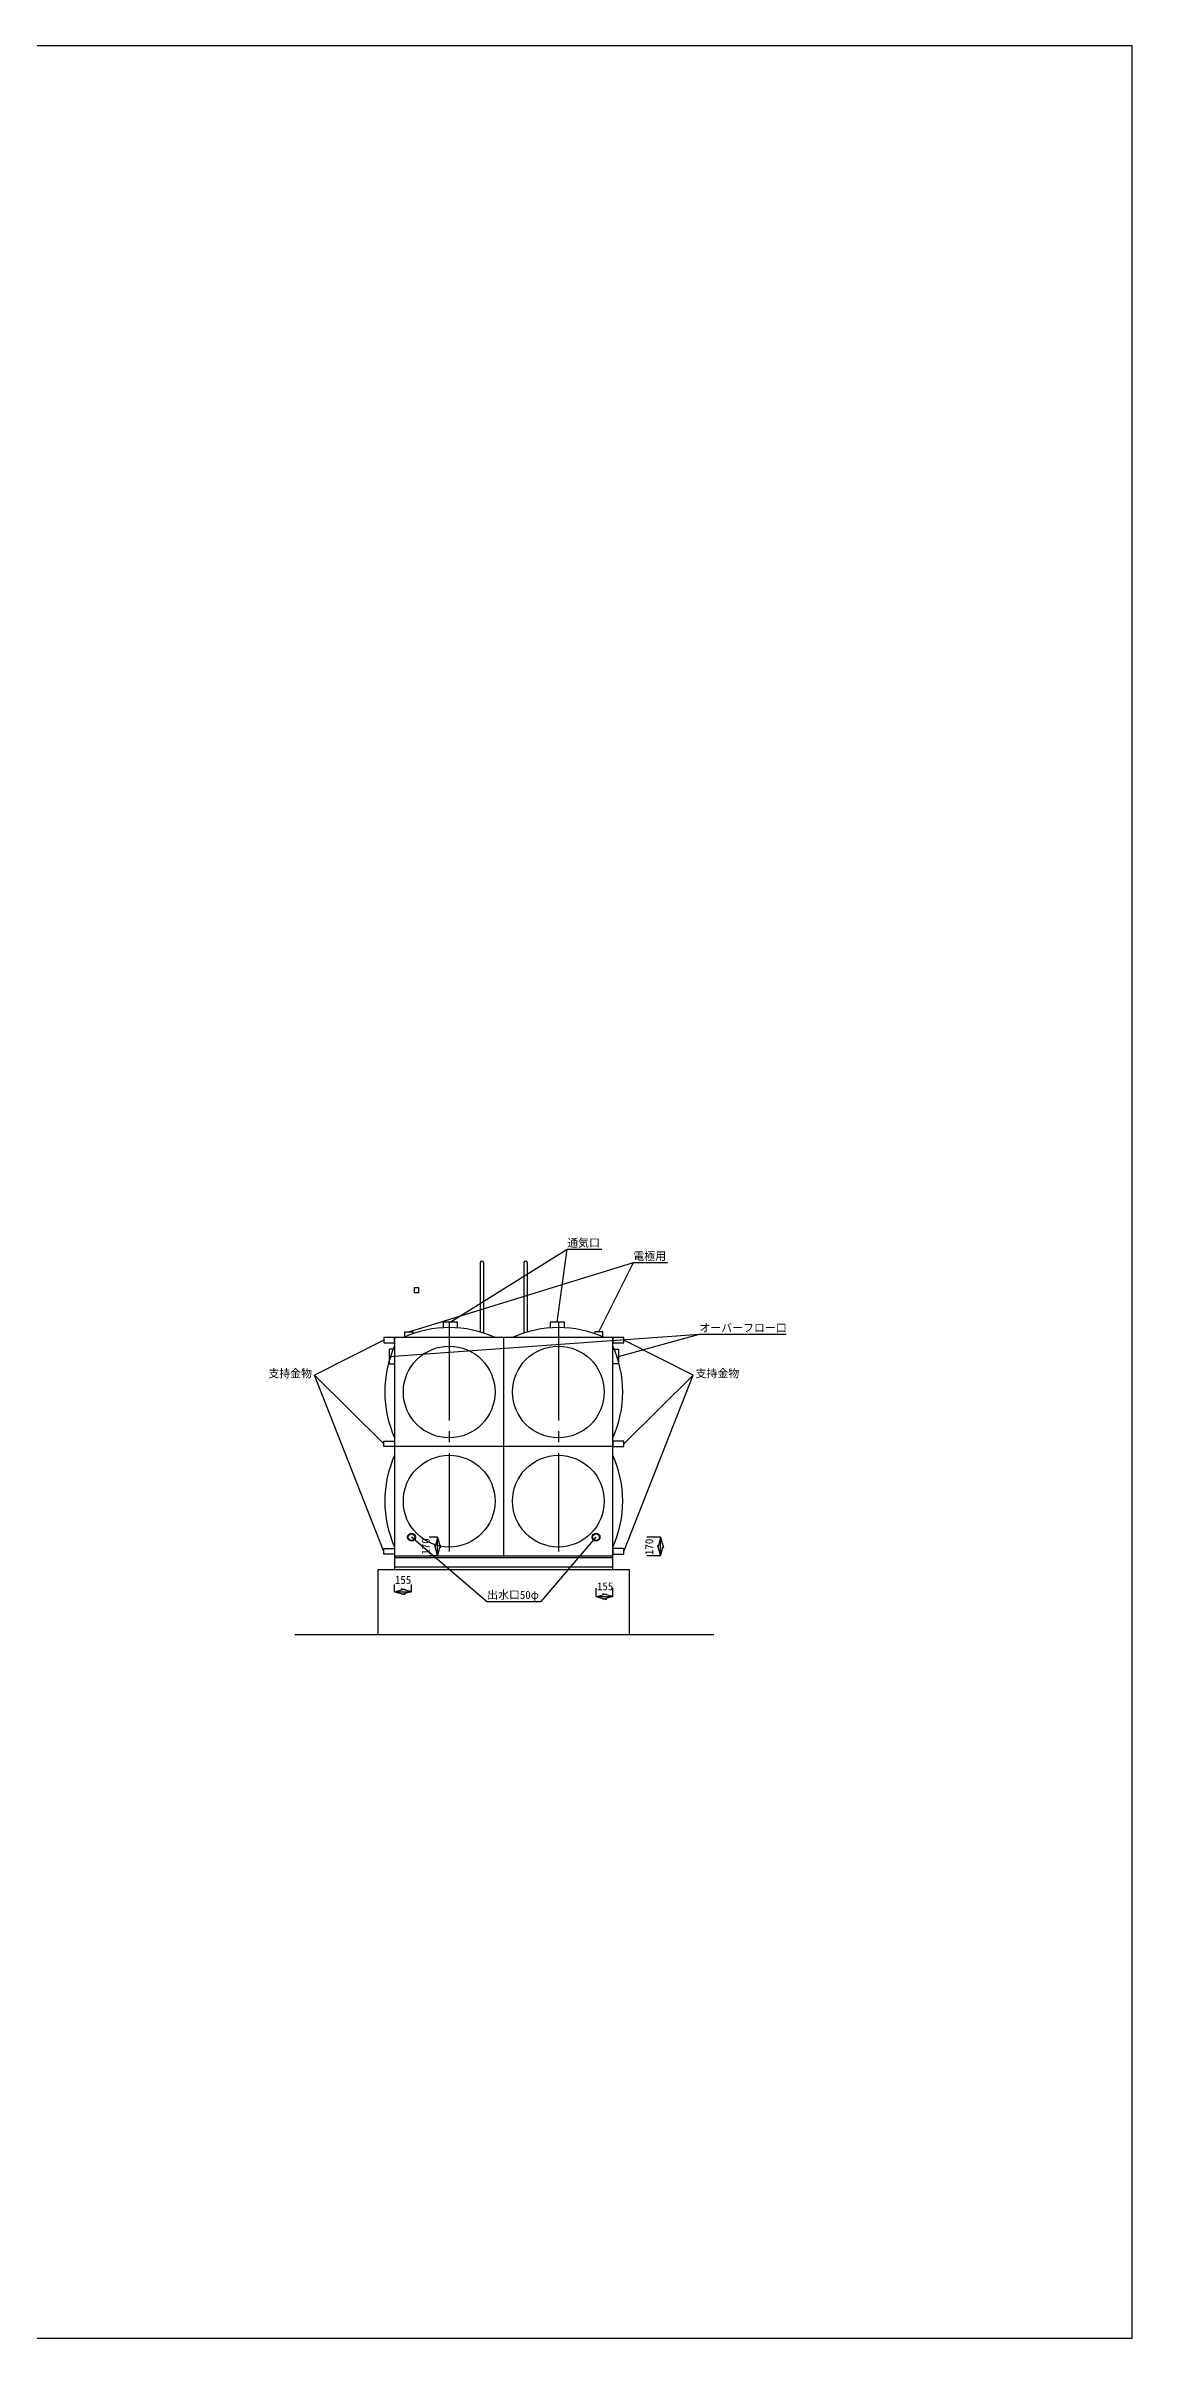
# Model space of a CAD drawing. Units: millimetres at full size, sheet at 1:100. Extents: x -12202 to 17498, y -14755 to 6245.
# Drawn here: x 7544 to 17498, y -14755 to 6245 of the extents above; entities that cross this region are included whole.
import ezdxf
from ezdxf.enums import TextEntityAlignment as Align

# ---------------------------------------------------------------- set-up
doc = ezdxf.new("R2010")
doc.units = ezdxf.units.MM
doc.header["$LTSCALE"] = 100
doc.linetypes.add('CHAIN2', pattern=[12, 9, -1, 1, -1])
for name, color, linetype in [('0-0_印刷枠', 7, 'Continuous'), ('0-2_基礎', 4, 'Continuous'), ('0-3_受水槽', 4, 'Continuous'), ('0-5_給水', 3, 'Continuous'), ('0-6_電線', 4, 'Continuous'), ('0-A_通気', 7, 'Continuous')]:
    doc.layers.add(name, color=color, linetype=linetype)
doc.styles.add('ＭＳ ゴシック', font='')
doc.styles.get('ＭＳ ゴシック').set_extended_font_data('MS Gothic')

msp = doc.modelspace()

# ---------------------------------------------------------------- linework, layer by layer
at = {"layer": '0-0_印刷枠'}
msp.add_lwpolyline([(17497.5, -14755.4), (17497.5, 6244.6), (-12202.5, 6244.6), (-12202.5, -14755.4)], close=True, dxfattribs=at)
at = {"layer": '0-2_基礎', "color": 5}
msp.add_line((10590.2, -7712.6), (12890.2, -7712.6), dxfattribs=at)
at = {"layer": '0-2_基礎', "color": 7}
for p, q in [((10590.2, -8312.6), (10590.2, -7712.6)), ((12890.2, -7712.6), (12890.2, -8312.6))]:
    msp.add_line(p, q, dxfattribs=at)
at = {"layer": '0-3_受水槽'}
for p, q in [((11525.2, -4902.6), (11525.2, -5538.1)), ((11555.2, -4902.6), (11555.2, -5547.2)), ((11925.2, -4902.6), (11925.2, -5547.2)), ((11955.2, -4902.6), (11955.2, -5538.1)), ((12740.2, -7607.6), (10740.2, -7607.6)), ((12740.2, -7692.6), (10740.2, -7692.6))]:
    msp.add_line(p, q, dxfattribs=at)
at = {"layer": '0-3_受水槽', "color": 3, "linetype": 'CHAIN2'}
for p, q in [((11240.2, -5447.6), (11240.2, -7587.6)), ((12240.2, -5447.6), (12240.2, -7587.6))]:
    msp.add_line(p, q, dxfattribs=at)
at = {"layer": '0-3_受水槽', "color": 5}
for p, q in [((12740.2, -5587.6), (10740.2, -5587.6)), ((10740.2, -5587.6), (10740.2, -7712.6)), ((11740.2, -7587.6), (11740.2, -5587.6)), ((12740.2, -7712.6), (12740.2, -5587.6)), ((12740.2, -6587.6), (10740.2, -6587.6)), ((10740.2, -7587.6), (12740.2, -7587.6))]:
    msp.add_line(p, q, dxfattribs=at)
at = {"layer": '0-3_受水槽', "color": 1}
for p, q in [((10740.2, -5637.6), (10740.2, -5587.6)), ((12840.2, -5637.6), (12840.2, -5587.6)), ((10740.2, -6537.6), (10740.2, -6587.6)), ((12740.2, -6537.6), (12740.2, -6587.6)), ((10740.2, -7522.6), (10740.2, -7572.6)), ((12740.2, -7522.6), (12740.2, -7572.6))]:
    msp.add_line(p, q, dxfattribs=at)
at = {"layer": '0-3_受水槽', "color": 5}
for centre in [(11240.2, -6087.6), (12240.2, -6087.6), (11240.2, -7087.6), (12240.2, -7087.6)]:
    msp.add_circle(centre, 420, dxfattribs=at)
at = {"layer": '0-3_受水槽'}
for centre in [(11540.2, -4902.6), (11940.2, -4902.6)]:
    msp.add_arc(centre, 15, 0, 180, dxfattribs=at)
at = {"layer": '0-3_受水槽', "color": 5}
for centre, start, end in [((11675.2, -6087.6), 155.81, 204.19), ((11240.2, -6522.6), 65.81, 114.19), ((12240.2, -6522.6), 65.81, 114.19), ((11805.2, -6087.6), 335.81, 24.19), ((11675.2, -7087.6), 155.81, 204.19), ((11805.2, -7087.6), 335.81, 24.19)]:
    msp.add_arc(centre, 1025, start, end, dxfattribs=at)
at = {"layer": '0-5_給水'}
for centre, radius in [((10895.2, -7417.6), 36.5), ((10895.2, -7417.6), 30.2), ((12585.2, -7417.6), 36.5), ((12585.2, -7417.6), 30.2)]:
    msp.add_circle(centre, radius, dxfattribs=at)
at = {"layer": '0-6_電線', "color": 1}
for p, q in [((10640.2, -5612.6), (10006.3, -5932.6)), ((10640.2, -5587.6), (10640.2, -5637.6)), ((10740.2, -5587.6), (10640.2, -5587.6)), ((10640.2, -5637.6), (10740.2, -5637.6)), ((12740.2, -5587.6), (12740.2, -5637.6)), ((12840.2, -5587.6), (12740.2, -5587.6)), ((12740.2, -5637.6), (12840.2, -5637.6)), ((13474.1, -5932.6), (12840.2, -5612.6)), ((10640.2, -7547.6), (10006.3, -5932.6)), ((10640.2, -6562.6), (10006.3, -5932.6)), ((12840.2, -7547.6), (13474.1, -5932.6)), ((12840.2, -6562.6), (13474.1, -5932.6))]:
    msp.add_line(p, q, dxfattribs=at)
at = {"layer": '0-6_電線', "color": 7}
msp.add_line((11583.2, -8007.8), (10895.2, -7417.6), dxfattribs=at)
at = {"layer": '0-6_電線'}
for p, q in [((11133.2, -7417.6), (11057.7, -7417.6)), ((11133.2, -7417.6), (11107.3, -7514.2)), ((11133.2, -7587.6), (11107.3, -7491)), ((11133.2, -7587.6), (11133.2, -7417.6)), ((11133.2, -7417.6), (11159.1, -7514.2)), ((11133.2, -7587.6), (11159.1, -7491)), ((13176.6, -7417.6), (13052.4, -7417.6)), ((13176.6, -7417.6), (13150.7, -7514.2)), ((13176.6, -7587.6), (13150.7, -7491)), ((13176.6, -7587.6), (13176.6, -7417.6)), ((13176.6, -7417.6), (13202.5, -7514.2)), ((13176.6, -7587.6), (13202.5, -7491)), ((11133.2, -7587.6), (11057.7, -7587.6)), ((13176.6, -7587.6), (13052.4, -7587.6)), ((10740.2, -7917.5), (10740.2, -7851.2)), ((10740.2, -7917.5), (10836.8, -7891.7)), ((10740.2, -7917.5), (10895.2, -7917.5)), ((10740.2, -7917.5), (10836.8, -7943.4)), ((10895.2, -7917.5), (10798.6, -7891.7)), ((10895.2, -7917.5), (10798.6, -7943.4)), ((10895.2, -7917.5), (10895.2, -7851.2)), ((12585.2, -7961.9), (12585.2, -7883.3)), ((12585.2, -7961.9), (12681.8, -7936)), ((12585.2, -7961.9), (12740.2, -7961.9)), ((12585.2, -7961.9), (12681.8, -7987.8)), ((12740.2, -7961.9), (12643.6, -7936)), ((12740.2, -7961.9), (12643.6, -7987.8)), ((12740.2, -7961.9), (12740.2, -7883.3))]:
    msp.add_line(p, q, dxfattribs=at)
at = {"layer": '0-6_電線', "color": 5}
msp.add_line((13665.9, -8312.6), (9825.9, -8312.6), dxfattribs=at)
at = {"layer": '0-6_電線', "color": 7}
msp.add_lwpolyline([(10923.7, -5130.5), (10959.7, -5130.5), (10959.7, -5180.5), (10923.7, -5180.5)], close=True, dxfattribs=at)
at = {"layer": '0-6_電線', "color": 1}
for points in [[(10740.2, -6587.6), (10640.2, -6587.6), (10640.2, -6537.6), (10740.2, -6537.6)], [(12740.2, -6587.6), (12840.2, -6587.6), (12840.2, -6537.6), (12740.2, -6537.6)], [(10740.2, -7572.6), (10640.2, -7572.6), (10640.2, -7522.6), (10740.2, -7522.6)], [(12740.2, -7572.6), (12840.2, -7572.6), (12840.2, -7522.6), (12740.2, -7522.6)]]:
    msp.add_lwpolyline(points, dxfattribs=at)
at = {"layer": '0-6_電線', "color": 7}
msp.add_lwpolyline([(11583.2, -8007.8), (12081.9, -8007.8), (12585.2, -7417.6)], dxfattribs=at)
at = {"layer": '0-A_通気'}
for p, q in [((11250.2, -5448.2), (12321.2, -4779.6)), ((10870.2, -5537.6), (12927.5, -4901.5)), ((12610.2, -5537.6), (12927.5, -4901.5)), ((12927.5, -4901.5), (13238.9, -4901.5)), ((10690.2, -5762.6), (13532.7, -5559)), ((10833.7, -5537.6), (10906.7, -5537.6)), ((10833.7, -5581.7), (10833.7, -5537.6)), ((10906.7, -5537.6), (10906.7, -5553.4)), ((12646.7, -5537.6), (12573.7, -5537.6)), ((12573.7, -5537.6), (12573.7, -5553.4)), ((12646.7, -5581.7), (12646.7, -5537.6)), ((12790.2, -5762.6), (13532.7, -5559)), ((13532.7, -5559), (14328.8, -5559))]:
    msp.add_line(p, q, dxfattribs=at)
for points in [[(12230.2, -5448.2), (12321.2, -4779.6), (12639.1, -4779.6)], [(11316.7, -5500.5), (11316.7, -5448.2), (11183.7, -5448.2), (11183.7, -5499.2)], [(12296.7, -5500.5), (12296.7, -5448.2), (12163.7, -5448.2), (12163.7, -5499.2)], [(10740.2, -5696.1), (10690.2, -5696.1), (10690.2, -5829.1), (10740.2, -5829.1)], [(12740.2, -5696.1), (12790.2, -5696.1), (12790.2, -5829.1), (12740.2, -5829.1)]]:
    msp.add_lwpolyline(points, dxfattribs=at)

# ---------------------------------------------------------------- texts
at = {"layer": '0-6_電線', "color": 7, "style": 'ＭＳ ゴシック'}
for s, p in [('支持金物', (9583, -5976.5)), ('支持金物', (13497.4, -5976.5)), ('155', (10742.7, -7867.5)), ('出水口50φ', (11587.4, -8004.8)), ('155', (12593.5, -7926.5))]:
    msp.add_text(s, height=73.31, dxfattribs=at).set_placement(p, align=Align.BOTTOM_LEFT)
for p in [(11083.2, -7577.6), (13131.1, -7581.1)]:
    msp.add_text('170', height=73.31, rotation=90, dxfattribs=at).set_placement(p, align=Align.BOTTOM_LEFT)
at = {"layer": '0-A_通気', "style": 'ＭＳ ゴシック'}
for s, p in [('通気口', (12321.2, -4779.6)), ('電極用', (12927.5, -4901.5)), ('オーバーフロー口', (13532.7, -5559))]:
    msp.add_text(s, height=73.31, dxfattribs=at).set_placement(p, align=Align.BOTTOM_LEFT)

doc.saveas('drawing.dxf')
